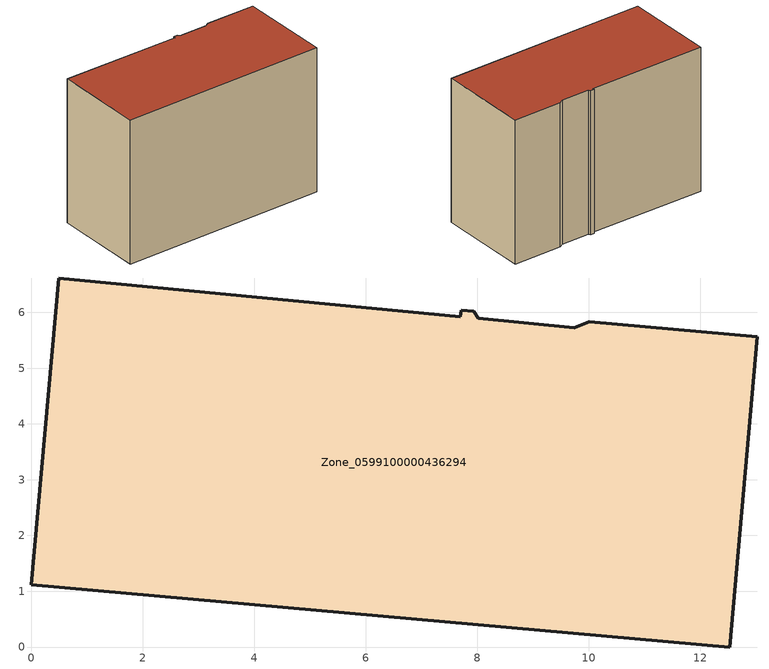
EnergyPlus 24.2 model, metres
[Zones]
Zone_0599100000436294
 floor ground (C_G): 9.74,5.73 10.01,5.84 13.02,5.56 12.53,0 0,1.12 0.5,6.62 7.7,5.93 7.71,6.04 7.94,6.02 8.02,5.9 z0
 wall outside (C_F): 12.53,0 13.02,5.56 10.01,5.84 9.74,5.73 8.02,5.9 7.94,6.02 7.71,6.04 7.7,5.93 0.5,6.62 0,1.12 12.53,0 z0:8.91
 roof outside (C_R): 10.01,5.84 9.74,5.73 8.02,5.9 7.94,6.02 7.71,6.04 7.7,5.93 0.5,6.62 0,1.12 12.53,0 13.02,5.56 z8.91
[BUILDING]
Pand.0599100000436294: North Axis=0; Terrain=City; Loads Convergence Tolerance Value=0.04; Temperature Convergence Tolerance Value=0.4; Solar Distribution=FullExterior; Maximum Number of Warmup Days=25; Minimum Number of Warmup Days=1
[Site:Location]
Rotterdam.The.Hague.AP_ZH_NLD Design_Conditions: Latitude=51.96; Longitude=4.45; Time Zone=1; Elevation=-4.5
[SITE:GROUNDTEMPERATURE:BUILDINGSURFACE]
18, 18, 18, 18, 18, 18, 18, 18, 18, 18, 18, 18
[MATERIAL] Thermal Absorptance=0.9; Solar Absorptance=0.7; Visible Absorptance=0.7
Name | Roughness | Thickness | Conductivity | Density | Specific Heat
G.TC.2006-2014 | MediumSmooth | 0.15 | 0.06 | 540 | 1210
F.TC.2006-2014 | Rough | 0.3 | 0.12 | 1920 | 840
R.TC.2006-2014 | MediumRough | 0.2 | 0.08 | 1500 | 1000
[CONSTRUCTION]
C_G: G.TC.2006-2014
C_F: F.TC.2006-2014
C_R: R.TC.2006-2014
[ZONE]
Zone_0599100000436294: Type=1; Multiplier=1; Ceiling Height=Autocalculate; Volume=Autocalculate; Floor Area=autocalculate; Part of Total Floor Area=Yes
[ZONEINFILTRATION:DESIGNFLOWRATE]
Infil_Zone_0599100000436294: Zone or ZoneList or Space or SpaceList=Zone_0599100000436294; Schedule=AlwaysOn; Design Flow Rate Calculation Method=Flow/Area; Flow Rate per Floor Area=0.0015; Constant Term Coefficient=1; Temperature Term Coefficient=0; Velocity Term Coefficient=0; Velocity Squared Term Coefficient=0
[HVACTEMPLATE:ZONE:IDEALLOADSAIRSYSTEM]
Zone_0599100000436294: Maximum Heating Supply Air Temperature=50; Minimum Cooling Supply Air Temperature=13; Maximum Heating Supply Air Humidity Ratio=0.0156; Minimum Cooling Supply Air Humidity Ratio=0.0077; Heating Limit=NoLimit; Cooling Limit=NoLimit; Dehumidification Control Type=ConstantSensibleHeatRatio; Cooling Sensible Heat Ratio=0.7; Dehumidification Setpoint=60; Humidification Control Type=None; Humidification Setpoint=30; Outdoor Air Method=None; Outdoor Air Flow Rate per Person=0.00944; Outdoor Air Flow Rate per Zone Floor Area=0; Outdoor Air Flow Rate per Zone=0; Demand Controlled Ventilation Type=None; Outdoor Air Economizer Type=NoEconomizer; Heat Recovery Type=None; Sensible Heat Recovery Effectiveness=0.7; Latent Heat Recovery Effectiveness=0.65
[ZONECONTROL:THERMOSTAT]
ThermostatControl_Zone_0599100000436294: Zone or ZoneList=Zone_0599100000436294; Control Type Schedule=DualSetpointControlType; Control 1=Thermostat_Zone_0599100000436294; Temperature Difference Between Cutout And Setpoint=0
[THERMOSTATSETPOINT:DUALSETPOINT]
Thermostat_Zone_0599100000436294: Heating Setpoint Temperature Schedule=HeatingSetpoint_Zone_0599100000436294; Cooling Setpoint Temperature Schedule=CoolingSetpoint_Zone_0599100000436294
[SCHEDULE:COMPACT]
HeatingSetpoint_Zone_0599100000436294: Through: 12/31, For: AllDays, Until: 24:00, 21
CoolingSetpoint_Zone_0599100000436294: Through: 12/31, For: AllDays, Until: 24:00, 24
DualSetpointControlType: Through: 12/31, For: AllDays, Until: 24:00, 4
AlwaysOn: Through: 12/31, For: AllDays, Until: 24:00, 1
